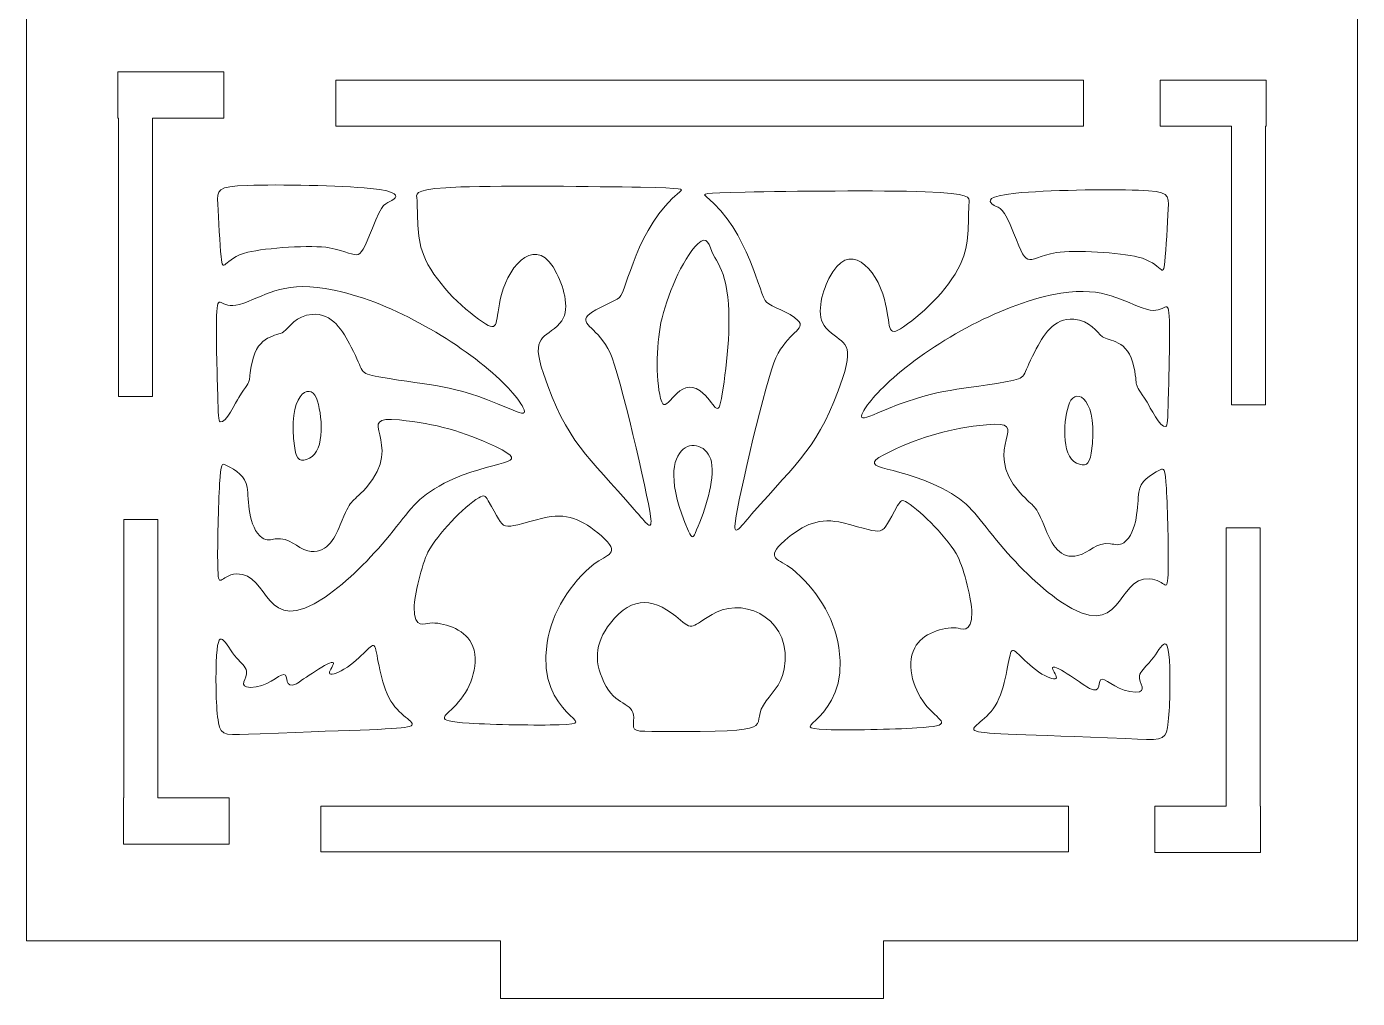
# Model space of a CAD drawing. Header units: millimetres. Extents: x -211 to 220, y -293 to 288.
# Drawn here: x -153.6 to -84.1, y -135.1 to -84.3 of the extents above; entities that cross this region are included whole.
import ezdxf

# ---------------------------------------------------------------- set-up
doc = ezdxf.new("R2010")
doc.units = ezdxf.units.MM
doc.header["$MEASUREMENT"] = 0
doc.layers.add('layer 1', color=7, linetype='Continuous')

msp = doc.modelspace()

# ---------------------------------------------------------------- linework, layer by layer
at = {"layer": 'layer 1', "color": 142, "lineweight": 9}
for points, knots in [([(-108.8475, -132.0749), (-108.8475, -132.0749), (-108.8475, -135.0749), (-108.8475, -135.0749), (-108.8475, -135.0749), (-108.8475, -135.0749), (-128.8475, -135.0749), (-128.8475, -135.0749), (-128.8475, -135.0749), (-128.8475, -135.0749), (-128.8475, -132.0749), (-128.8475, -132.0749), (-128.8475, -132.0749), (-128.8475, -132.0749), (-153.6043, -132.0749), (-153.6043, -132.0749), (-153.6043, -132.0749), (-153.6043, -132.0749), (-153.6043, -32.0749), (-153.6043, -32.0749), (-153.6043, -32.0749), (-153.6043, -32.0749), (-128.8476, -32.0749), (-128.8476, -32.0749), (-128.8476, -32.0749), (-128.8476, -32.0749), (-128.8476, -29.0749), (-128.8476, -29.0749), (-128.8476, -29.0749), (-128.8476, -29.0749), (-108.8476, -29.0749), (-108.8476, -29.0749), (-108.8476, -29.0749), (-108.8476, -29.0749), (-108.8476, -32.0749), (-108.8476, -32.0749), (-108.8476, -32.0749), (-108.8476, -32.0749), (-84.0905, -32.0749), (-84.0905, -32.0749), (-84.0905, -32.0749), (-84.0905, -32.0749), (-84.0905, -132.0749), (-84.0905, -132.0749), (-84.0905, -132.0749), (-84.0905, -132.0749), (-108.8475, -132.0749), (-108.8475, -132.0749)], [0, 0, 0, 0, 0.0769231, 0.0769231, 0.0769231, 0.0769231, 0.1538462, 0.1538462, 0.1538462, 0.1538462, 0.2307692, 0.2307692, 0.2307692, 0.2307692, 0.3076923, 0.3076923, 0.3076923, 0.3076923, 0.3846154, 0.3846154, 0.3846154, 0.3846154, 0.4615385, 0.4615385, 0.4615385, 0.4615385, 0.5384615, 0.5384615, 0.5384615, 0.5384615, 0.6153846, 0.6153846, 0.6153846, 0.6153846, 0.6923077, 0.6923077, 0.6923077, 0.6923077, 0.7692308, 0.7692308, 0.7692308, 0.7692308, 0.8461538, 0.8461538, 0.8461538, 0.8461538, 1, 1, 1, 1]), ([(-148.8091, -103.6479), (-148.8091, -103.6479), (-147.0362, -103.6479), (-147.0362, -103.6479), (-147.0362, -103.6479), (-147.0362, -103.6479), (-147.0362, -89.1067), (-147.0362, -89.1067), (-147.0362, -89.1067), (-147.0362, -89.1067), (-143.3096, -89.1067), (-143.3096, -89.1067), (-143.3096, -89.1067), (-143.3096, -89.1067), (-143.3096, -86.6971), (-143.3096, -86.6971), (-143.3096, -86.6971), (-143.3096, -86.6971), (-148.8322, -86.6971), (-148.8322, -86.6971), (-148.8322, -86.6971), (-148.8322, -86.6971), (-148.8322, -89.1067), (-148.8322, -89.1067), (-148.8322, -89.1067), (-148.8322, -89.1067), (-148.8091, -89.1067), (-148.8091, -89.1067), (-148.8091, -89.1067), (-148.8091, -89.1067), (-148.8091, -103.6479), (-148.8091, -103.6479)], [0, 0, 0, 0, 0.1111111, 0.1111111, 0.1111111, 0.1111111, 0.2222222, 0.2222222, 0.2222222, 0.2222222, 0.3333333, 0.3333333, 0.3333333, 0.3333333, 0.4444444, 0.4444444, 0.4444444, 0.4444444, 0.5555556, 0.5555556, 0.5555556, 0.5555556, 0.6666667, 0.6666667, 0.6666667, 0.6666667, 0.7777778, 0.7777778, 0.7777778, 0.7777778, 1, 1, 1, 1]), ([(-137.4516, -89.5367), (-137.4516, -89.5367), (-137.4516, -87.1367), (-137.4516, -87.1367), (-137.4516, -87.1367), (-137.4516, -87.1367), (-98.4034, -87.1367), (-98.4034, -87.1367), (-98.4034, -87.1367), (-98.4034, -87.1367), (-98.4034, -89.5367), (-98.4034, -89.5367), (-98.4034, -89.5367), (-98.4034, -89.5367), (-137.4516, -89.5367), (-137.4516, -89.5367)], [0, 0, 0, 0, 0.2, 0.2, 0.2, 0.2, 0.4, 0.4, 0.4, 0.4, 0.6, 0.6, 0.6, 0.6, 1, 1, 1, 1]), ([(-88.8858, -104.0813), (-88.8858, -104.0813), (-88.8858, -89.5401), (-88.8858, -89.5401), (-88.8858, -89.5401), (-88.8858, -89.5401), (-88.8627, -89.5401), (-88.8627, -89.5401), (-88.8627, -89.5401), (-88.8627, -89.5401), (-88.8627, -87.1303), (-88.8627, -87.1303), (-88.8627, -87.1303), (-88.8627, -87.1303), (-94.3853, -87.1303), (-94.3853, -87.1303), (-94.3853, -87.1303), (-94.3853, -87.1303), (-94.3853, -89.5401), (-94.3853, -89.5401), (-94.3853, -89.5401), (-94.3853, -89.5401), (-90.6587, -89.5401), (-90.6587, -89.5401), (-90.6587, -89.5401), (-90.6587, -89.5401), (-90.6587, -104.0813), (-90.6587, -104.0813), (-90.6587, -104.0813), (-90.6587, -104.0813), (-88.8858, -104.0813), (-88.8858, -104.0813)], [0, 0, 0, 0, 0.1111111, 0.1111111, 0.1111111, 0.1111111, 0.2222222, 0.2222222, 0.2222222, 0.2222222, 0.3333333, 0.3333333, 0.3333333, 0.3333333, 0.4444444, 0.4444444, 0.4444444, 0.4444444, 0.5555556, 0.5555556, 0.5555556, 0.5555556, 0.6666667, 0.6666667, 0.6666667, 0.6666667, 0.7777778, 0.7777778, 0.7777778, 0.7777778, 1, 1, 1, 1]), ([(-135.6621, -92.7809), (-137.2105, -92.6248), (-140.4488, -92.5697), (-142.0602, -92.6248), (-142.0602, -92.6248), (-143.6714, -92.68), (-143.6556, -92.8452), (-143.6163, -93.6078), (-143.6163, -93.6078), (-143.577, -94.3703), (-143.5141, -95.73), (-143.4435, -96.3456), (-143.4435, -96.3456), (-143.3291, -97.3428), (-143.3544, -96.434), (-142.0443, -96.1158), (-142.0443, -96.1158), (-141.1351, -95.895), (-138.7008, -95.7144), (-137.7922, -95.8861), (-137.7922, -95.8861), (-135.9854, -96.2275), (-136.3899, -96.9402), (-135.3635, -94.4255), (-135.3635, -94.4255), (-134.9233, -93.3471), (-134.74, -93.6192), (-134.4125, -93.3321), (-134.4125, -93.3321), (-134.2553, -93.1944), (-134.1137, -92.9371), (-135.6621, -92.7809)], [0, 0, 0, 0, 0.1111111, 0.1111111, 0.1111111, 0.1111111, 0.2222222, 0.2222222, 0.2222222, 0.2222222, 0.3333333, 0.3333333, 0.3333333, 0.3333333, 0.4444444, 0.4444444, 0.4444444, 0.4444444, 0.5555556, 0.5555556, 0.5555556, 0.5555556, 0.6666667, 0.6666667, 0.6666667, 0.6666667, 0.7777778, 0.7777778, 0.7777778, 0.7777778, 1, 1, 1, 1]), ([(-130.9306, -92.7077), (-128.5804, -92.625), (-123.8486, -92.6801), (-121.5299, -92.7261), (-121.5299, -92.7261), (-119.2114, -92.772), (-119.3055, -92.8088), (-119.4864, -92.9558), (-119.4864, -92.9558), (-121.7396, -94.7883), (-122.2599, -98.1351), (-122.6304, -98.477), (-122.6304, -98.477), (-122.8688, -98.6969), (-123.8573, -98.9927), (-124.281, -99.4233), (-124.281, -99.4233), (-124.7381, -99.8878), (-123.7393, -100.0611), (-123.1255, -101.371), (-123.1255, -101.371), (-122.6105, -102.4701), (-121.1583, -108.7947), (-121.0112, -109.8964), (-121.0112, -109.8964), (-120.8934, -110.7783), (-121.2077, -110.3006), (-121.8602, -109.5472), (-121.8602, -109.5472), (-124.2994, -106.7307), (-125.4021, -106.0502), (-126.6074, -102.455), (-126.6074, -102.455), (-127.2974, -100.3967), (-126.5411, -100.6771), (-125.7428, -99.8183), (-125.7428, -99.8183), (-125.1769, -99.2095), (-125.5223, -98.0133), (-125.9001, -97.2369), (-125.9001, -97.2369), (-126.931, -95.1182), (-128.3765, -96.7201), (-128.8003, -98.3301), (-128.8003, -98.3301), (-129.1598, -99.6958), (-128.8613, -100.3983), (-129.7986, -99.754), (-129.7986, -99.754), (-130.8915, -99.0027), (-132.3434, -97.6074), (-132.8797, -96.2354), (-132.8797, -96.2354), (-133.2743, -95.226), (-133.1393, -94.1647), (-133.2255, -93.2589), (-133.2255, -93.2589), (-133.2492, -93.0108), (-133.2806, -92.7904), (-130.9306, -92.7077)], [0, 0, 0, 0, 0.0625, 0.0625, 0.0625, 0.0625, 0.125, 0.125, 0.125, 0.125, 0.1875, 0.1875, 0.1875, 0.1875, 0.25, 0.25, 0.25, 0.25, 0.3125, 0.3125, 0.3125, 0.3125, 0.375, 0.375, 0.375, 0.375, 0.4375, 0.4375, 0.4375, 0.4375, 0.5, 0.5, 0.5, 0.5, 0.5625, 0.5625, 0.5625, 0.5625, 0.625, 0.625, 0.625, 0.625, 0.6875, 0.6875, 0.6875, 0.6875, 0.75, 0.75, 0.75, 0.75, 0.8125, 0.8125, 0.8125, 0.8125, 0.875, 0.875, 0.875, 0.875, 1, 1, 1, 1]), ([(-106.6621, -92.9578), (-109.0122, -92.8751), (-113.7439, -92.9302), (-116.0624, -92.9761), (-116.0624, -92.9761), (-118.3812, -93.0221), (-118.2871, -93.0588), (-118.1061, -93.2059), (-118.1061, -93.2059), (-115.8537, -95.0373), (-115.3319, -98.3862), (-114.9622, -98.7271), (-114.9622, -98.7271), (-114.7235, -98.9472), (-113.7358, -99.2423), (-113.3116, -99.6734), (-113.3116, -99.6734), (-112.8544, -100.1381), (-113.8535, -100.3112), (-114.467, -101.621), (-114.467, -101.621), (-114.9821, -102.7206), (-116.4339, -109.0443), (-116.5812, -110.1465), (-116.5812, -110.1465), (-116.6992, -111.0284), (-116.3848, -110.5507), (-115.7324, -109.7975), (-115.7324, -109.7975), (-113.2924, -106.9799), (-112.1912, -106.3014), (-110.9851, -102.7051), (-110.9851, -102.7051), (-110.2952, -100.6478), (-111.0516, -100.9263), (-111.8496, -100.0684), (-111.8496, -100.0684), (-112.4154, -99.4601), (-112.0703, -98.2629), (-111.6925, -97.487), (-111.6925, -97.487), (-110.6603, -95.3671), (-109.2152, -96.9725), (-108.7921, -98.5802), (-108.7921, -98.5802), (-108.4331, -99.9445), (-108.7316, -100.6488), (-107.7939, -100.0041), (-107.7939, -100.0041), (-106.701, -99.2527), (-105.2491, -97.8576), (-104.7127, -96.4855), (-104.7127, -96.4855), (-104.3184, -95.477), (-104.4529, -94.416), (-104.3668, -93.509), (-104.3668, -93.509), (-104.3433, -93.261), (-104.3118, -93.0405), (-106.6621, -92.9578)], [0, 0, 0, 0, 0.0625, 0.0625, 0.0625, 0.0625, 0.125, 0.125, 0.125, 0.125, 0.1875, 0.1875, 0.1875, 0.1875, 0.25, 0.25, 0.25, 0.25, 0.3125, 0.3125, 0.3125, 0.3125, 0.375, 0.375, 0.375, 0.375, 0.4375, 0.4375, 0.4375, 0.4375, 0.5, 0.5, 0.5, 0.5, 0.5625, 0.5625, 0.5625, 0.5625, 0.625, 0.625, 0.625, 0.625, 0.6875, 0.6875, 0.6875, 0.6875, 0.75, 0.75, 0.75, 0.75, 0.8125, 0.8125, 0.8125, 0.8125, 0.875, 0.875, 0.875, 0.875, 1, 1, 1, 1]), ([(-101.9304, -93.031), (-100.3819, -92.8749), (-97.1437, -92.8198), (-95.5325, -92.8749), (-95.5325, -92.8749), (-93.921, -92.93), (-93.9367, -93.0953), (-93.9761, -93.8578), (-93.9761, -93.8578), (-94.0154, -94.6204), (-94.0783, -95.9801), (-94.1489, -96.5956), (-94.1489, -96.5956), (-94.2635, -97.5929), (-94.2384, -96.684), (-95.548, -96.3659), (-95.548, -96.3659), (-96.4573, -96.145), (-98.8917, -95.9645), (-99.8003, -96.1362), (-99.8003, -96.1362), (-101.6081, -96.4779), (-101.2022, -97.1897), (-102.229, -94.6755), (-102.229, -94.6755), (-102.6696, -93.5967), (-102.8517, -93.8699), (-103.1799, -93.5823), (-103.1799, -93.5823), (-103.3374, -93.4445), (-103.4787, -93.1873), (-101.9304, -93.031)], [0, 0, 0, 0, 0.1111111, 0.1111111, 0.1111111, 0.1111111, 0.2222222, 0.2222222, 0.2222222, 0.2222222, 0.3333333, 0.3333333, 0.3333333, 0.3333333, 0.4444444, 0.4444444, 0.4444444, 0.4444444, 0.5555556, 0.5555556, 0.5555556, 0.5555556, 0.6666667, 0.6666667, 0.6666667, 0.6666667, 0.7777778, 0.7777778, 0.7777778, 0.7777778, 1, 1, 1, 1]), ([(-118.5354, -95.6747), (-119.3752, -96.4831), (-120.1868, -98.4714), (-120.4689, -99.7903), (-120.4689, -99.7903), (-120.7201, -100.9645), (-120.7471, -103.0688), (-120.4296, -103.9245), (-120.4296, -103.9245), (-120.1679, -104.6298), (-119.538, -102.5241), (-118.4174, -103.3549), (-118.4174, -103.3549), (-117.6115, -103.9524), (-117.5092, -104.9955), (-117.2698, -103.511), (-117.2698, -103.511), (-117.015, -101.9314), (-116.7256, -99.4688), (-117.0811, -97.806), (-117.0811, -97.806), (-117.2462, -97.0343), (-117.5449, -96.5934), (-117.7178, -96.2627), (-117.7178, -96.2627), (-117.9887, -95.7446), (-118.0147, -95.1735), (-118.5354, -95.6747)], [0, 0, 0, 0, 0.125, 0.125, 0.125, 0.125, 0.25, 0.25, 0.25, 0.25, 0.375, 0.375, 0.375, 0.375, 0.5, 0.5, 0.5, 0.5, 0.625, 0.625, 0.625, 0.625, 0.75, 0.75, 0.75, 0.75, 1, 1, 1, 1]), ([(-143.6243, -103.5021), (-143.6556, -102.363), (-143.7185, -100.3602), (-143.6793, -99.4414), (-143.6793, -99.4414), (-143.62, -98.0549), (-143.5077, -99.1529), (-142.4923, -98.8444), (-142.4923, -98.8444), (-141.1997, -98.4516), (-140.3466, -97.6341), (-138.0044, -98.0082), (-138.0044, -98.0082), (-135.0731, -98.4763), (-131.4886, -100.4733), (-129.2643, -102.4181), (-129.2643, -102.4181), (-128.2346, -103.3183), (-127.7315, -104.0349), (-127.6215, -104.338), (-127.6215, -104.338), (-127.5114, -104.6413), (-127.7942, -104.531), (-128.4467, -104.2555), (-128.4467, -104.2555), (-131.6097, -102.9195), (-132.1949, -103.1563), (-135.2062, -102.6201), (-135.2062, -102.6201), (-136.2936, -102.4265), (-135.953, -102.388), (-136.6447, -101.0676), (-136.6447, -101.0676), (-137.0965, -100.2053), (-137.6325, -99.2784), (-138.6882, -99.3587), (-138.6882, -99.3587), (-139.5455, -99.4239), (-139.8671, -100.044), (-140.1895, -100.2775), (-140.1895, -100.2775), (-140.4994, -100.5019), (-141.5324, -100.4088), (-141.8243, -101.8484), (-141.8243, -101.8484), (-142.1035, -103.2253), (-141.7147, -102.4327), (-142.516, -103.6949), (-142.516, -103.6949), (-142.6524, -103.9097), (-143.2064, -105.0906), (-143.4906, -104.9629), (-143.4906, -104.9629), (-143.5927, -104.9169), (-143.5927, -104.6413), (-143.6243, -103.5021)], [0, 0, 0, 0, 0.0666667, 0.0666667, 0.0666667, 0.0666667, 0.1333333, 0.1333333, 0.1333333, 0.1333333, 0.2, 0.2, 0.2, 0.2, 0.2666667, 0.2666667, 0.2666667, 0.2666667, 0.3333333, 0.3333333, 0.3333333, 0.3333333, 0.4, 0.4, 0.4, 0.4, 0.4666667, 0.4666667, 0.4666667, 0.4666667, 0.5333333, 0.5333333, 0.5333333, 0.5333333, 0.6, 0.6, 0.6, 0.6, 0.6666667, 0.6666667, 0.6666667, 0.6666667, 0.7333333, 0.7333333, 0.7333333, 0.7333333, 0.8, 0.8, 0.8, 0.8, 0.8666667, 0.8666667, 0.8666667, 0.8666667, 1, 1, 1, 1]), ([(-93.9683, -103.7522), (-93.9367, -102.613), (-93.8739, -100.6102), (-93.9132, -99.6915), (-93.9132, -99.6915), (-93.9725, -98.3049), (-94.0847, -99.403), (-95.1, -99.0945), (-95.1, -99.0945), (-96.3934, -98.7015), (-97.2457, -97.8842), (-99.588, -98.2584), (-99.588, -98.2584), (-102.5202, -98.7269), (-106.1033, -100.7227), (-108.3284, -102.6682), (-108.3284, -102.6682), (-109.3581, -103.5685), (-109.861, -104.285), (-109.9711, -104.5881), (-109.9711, -104.5881), (-110.0811, -104.8913), (-109.7982, -104.7812), (-109.1459, -104.5055), (-109.1459, -104.5055), (-105.9854, -103.17), (-105.3948, -103.4059), (-102.3862, -102.8702), (-102.3862, -102.8702), (-101.2994, -102.6767), (-101.6393, -102.6381), (-100.9478, -101.3177), (-100.9478, -101.3177), (-100.4963, -100.4556), (-99.9595, -99.5283), (-98.9041, -99.6088), (-98.9041, -99.6088), (-98.0463, -99.6743), (-97.7254, -100.2944), (-97.403, -100.5275), (-97.403, -100.5275), (-97.0926, -100.752), (-96.0595, -100.6596), (-95.7681, -102.0984), (-95.7681, -102.0984), (-95.4894, -103.4744), (-95.8776, -102.6829), (-95.0764, -103.945), (-95.0764, -103.945), (-94.9404, -104.1593), (-94.3859, -105.3406), (-94.102, -105.213), (-94.102, -105.213), (-93.9996, -105.167), (-93.9996, -104.8913), (-93.9683, -103.7522)], [0, 0, 0, 0, 0.0666667, 0.0666667, 0.0666667, 0.0666667, 0.1333333, 0.1333333, 0.1333333, 0.1333333, 0.2, 0.2, 0.2, 0.2, 0.2666667, 0.2666667, 0.2666667, 0.2666667, 0.3333333, 0.3333333, 0.3333333, 0.3333333, 0.4, 0.4, 0.4, 0.4, 0.4666667, 0.4666667, 0.4666667, 0.4666667, 0.5333333, 0.5333333, 0.5333333, 0.5333333, 0.6, 0.6, 0.6, 0.6, 0.6666667, 0.6666667, 0.6666667, 0.6666667, 0.7333333, 0.7333333, 0.7333333, 0.7333333, 0.8, 0.8, 0.8, 0.8, 0.8666667, 0.8666667, 0.8666667, 0.8666667, 1, 1, 1, 1]), ([(-139.5958, -106.3508), (-140.0239, -103.545), (-138.8129, -102.8701), (-138.4678, -103.7278), (-138.4678, -103.7278), (-138.1572, -104.4999), (-137.9964, -106.497), (-138.8275, -106.8744), (-138.8275, -106.8744), (-139.2836, -107.0815), (-139.497, -106.9982), (-139.5958, -106.3508)], [0, 0, 0, 0, 0.25, 0.25, 0.25, 0.25, 0.5, 0.5, 0.5, 0.5, 1, 1, 1, 1]), ([(-97.9966, -106.6008), (-97.5685, -103.7959), (-98.7792, -103.1199), (-99.1246, -103.9778), (-99.1246, -103.9778), (-99.4355, -104.7502), (-99.5958, -106.7473), (-98.7648, -107.1245), (-98.7648, -107.1245), (-98.309, -107.3313), (-98.0955, -107.2487), (-97.9966, -106.6008)], [0, 0, 0, 0, 0.25, 0.25, 0.25, 0.25, 0.5, 0.5, 0.5, 0.5, 1, 1, 1, 1]), ([(-143.5258, -108.2019), (-143.5885, -109.2814), (-143.6437, -111.4404), (-143.6201, -112.4417), (-143.6201, -112.4417), (-143.5863, -113.8769), (-143.5052, -112.96), (-142.6415, -112.9147), (-142.6415, -112.9147), (-140.8598, -112.8213), (-141.2709, -116.3377), (-138.0159, -114.1182), (-138.0159, -114.1182), (-136.8265, -113.3072), (-135.6502, -112.1115), (-134.6519, -110.9029), (-134.6519, -110.9029), (-133.5523, -109.5717), (-133.2846, -108.9455), (-131.7869, -108.179), (-131.7869, -108.179), (-129.2294, -106.8701), (-126.9704, -107.2923), (-129.1185, -106.2634), (-129.1185, -106.2634), (-130.7953, -105.4603), (-132.2332, -105.066), (-134.1252, -104.8716), (-134.1252, -104.8716), (-136.6828, -104.6088), (-133.7459, -106.0529), (-135.8703, -108.4085), (-135.8703, -108.4085), (-136.6984, -109.3267), (-136.6353, -108.8982), (-137.2221, -110.3517), (-137.2221, -110.3517), (-137.5296, -111.1133), (-137.9731, -111.9229), (-138.908, -111.7067), (-138.908, -111.7067), (-139.5277, -111.5634), (-139.8237, -110.977), (-140.6135, -111.0865), (-140.6135, -111.0865), (-140.8456, -111.1187), (-141.0577, -111.2014), (-141.2935, -111.0314), (-141.2935, -111.0314), (-142.0554, -110.4822), (-141.9967, -109.031), (-142.0836, -108.3902), (-142.0836, -108.3902), (-142.1629, -107.8059), (-142.6549, -107.5189), (-143.1958, -107.2281), (-143.1958, -107.2281), (-143.3922, -107.1224), (-143.4629, -107.1224), (-143.5258, -108.2019)], [0, 0, 0, 0, 0.0625, 0.0625, 0.0625, 0.0625, 0.125, 0.125, 0.125, 0.125, 0.1875, 0.1875, 0.1875, 0.1875, 0.25, 0.25, 0.25, 0.25, 0.3125, 0.3125, 0.3125, 0.3125, 0.375, 0.375, 0.375, 0.375, 0.4375, 0.4375, 0.4375, 0.4375, 0.5, 0.5, 0.5, 0.5, 0.5625, 0.5625, 0.5625, 0.5625, 0.625, 0.625, 0.625, 0.625, 0.6875, 0.6875, 0.6875, 0.6875, 0.75, 0.75, 0.75, 0.75, 0.8125, 0.8125, 0.8125, 0.8125, 0.875, 0.875, 0.875, 0.875, 1, 1, 1, 1]), ([(-94.0667, -108.4519), (-94.0037, -109.5314), (-93.9488, -111.6904), (-93.9724, -112.6918), (-93.9724, -112.6918), (-94.0062, -114.1272), (-94.0871, -113.2099), (-94.9509, -113.1648), (-94.9509, -113.1648), (-96.733, -113.0718), (-96.3217, -116.5878), (-99.5767, -114.3682), (-99.5767, -114.3682), (-100.7668, -113.5566), (-101.9413, -112.3622), (-102.9405, -111.1529), (-102.9405, -111.1529), (-104.0412, -109.8208), (-104.3061, -109.1967), (-105.8057, -108.429), (-105.8057, -108.429), (-108.3617, -107.1204), (-110.6227, -107.5425), (-108.4741, -106.5135), (-108.4741, -106.5135), (-106.7975, -105.7105), (-105.3587, -105.3161), (-103.4673, -105.1217), (-103.4673, -105.1217), (-100.9093, -104.8588), (-103.8468, -106.303), (-101.7223, -108.6586), (-101.7223, -108.6586), (-100.8952, -109.5757), (-100.9568, -109.1484), (-100.3705, -110.6017), (-100.3705, -110.6017), (-100.0632, -111.3635), (-99.6192, -112.1728), (-98.6845, -111.9568), (-98.6845, -111.9568), (-98.0646, -111.8136), (-97.7693, -111.227), (-96.9788, -111.3366), (-96.9788, -111.3366), (-96.7469, -111.3688), (-96.5349, -111.4515), (-96.2989, -111.2814), (-96.2989, -111.2814), (-95.5372, -110.7325), (-95.5958, -109.2807), (-95.5089, -108.6404), (-95.5089, -108.6404), (-95.4296, -108.0561), (-94.9372, -107.7688), (-94.3968, -107.4782), (-94.3968, -107.4782), (-94.2003, -107.3724), (-94.1295, -107.3724), (-94.0667, -108.4519)], [0, 0, 0, 0, 0.0625, 0.0625, 0.0625, 0.0625, 0.125, 0.125, 0.125, 0.125, 0.1875, 0.1875, 0.1875, 0.1875, 0.25, 0.25, 0.25, 0.25, 0.3125, 0.3125, 0.3125, 0.3125, 0.375, 0.375, 0.375, 0.375, 0.4375, 0.4375, 0.4375, 0.4375, 0.5, 0.5, 0.5, 0.5, 0.5625, 0.5625, 0.5625, 0.5625, 0.625, 0.625, 0.625, 0.625, 0.6875, 0.6875, 0.6875, 0.6875, 0.75, 0.75, 0.75, 0.75, 0.8125, 0.8125, 0.8125, 0.8125, 0.875, 0.875, 0.875, 0.875, 1, 1, 1, 1]), ([(-119.0246, -110.6816), (-121.2509, -105.6848), (-117.9716, -105.4117), (-117.8063, -107.2435), (-117.8063, -107.2435), (-117.7068, -108.3458), (-118.2539, -109.8201), (-118.6904, -110.8033), (-118.6904, -110.8033), (-118.7711, -110.9848), (-118.826, -111.1272), (-119.0246, -110.6816)], [0, 0, 0, 0, 0.25, 0.25, 0.25, 0.25, 0.5, 0.5, 0.5, 0.5, 1, 1, 1, 1]), ([(-130.4863, -120.7053), (-129.2445, -120.7834), (-126.8863, -120.8294), (-125.7899, -120.788), (-125.7899, -120.788), (-123.3024, -120.6941), (-127.0233, -120.4981), (-126.4188, -116.4976), (-126.4188, -116.4976), (-126.1822, -114.9314), (-125.1808, -113.3618), (-123.9704, -112.4003), (-123.9704, -112.4003), (-123.3092, -111.8751), (-122.48, -111.882), (-123.5812, -110.9258), (-123.5812, -110.9258), (-124.5852, -110.054), (-125.4289, -109.6988), (-126.635, -109.998), (-126.635, -109.998), (-128.9975, -110.5841), (-128.5121, -110.7987), (-129.488, -109.0884), (-129.488, -109.0884), (-129.6452, -108.8129), (-129.7159, -108.7669), (-129.9832, -108.9322), (-129.9832, -108.9322), (-130.7679, -109.4177), (-132.1374, -110.827), (-132.64, -111.7847), (-132.64, -111.7847), (-132.9529, -112.3809), (-133.3629, -114.1141), (-133.3629, -114.6557), (-133.3629, -114.6557), (-133.3629, -115.8497), (-132.7809, -115.4971), (-132.5376, -115.4779), (-132.5376, -115.4779), (-131.8888, -115.4267), (-130.7525, -115.7699), (-130.3762, -116.5161), (-130.3762, -116.5161), (-129.8775, -117.5051), (-130.3717, -118.8211), (-131.0365, -119.5982), (-131.0365, -119.5982), (-131.7238, -120.4015), (-132.5156, -120.5775), (-130.4863, -120.7053)], [0, 0, 0, 0, 0.0714286, 0.0714286, 0.0714286, 0.0714286, 0.1428571, 0.1428571, 0.1428571, 0.1428571, 0.2142857, 0.2142857, 0.2142857, 0.2142857, 0.2857143, 0.2857143, 0.2857143, 0.2857143, 0.3571429, 0.3571429, 0.3571429, 0.3571429, 0.4285714, 0.4285714, 0.4285714, 0.4285714, 0.5, 0.5, 0.5, 0.5, 0.5714286, 0.5714286, 0.5714286, 0.5714286, 0.6428571, 0.6428571, 0.6428571, 0.6428571, 0.7142857, 0.7142857, 0.7142857, 0.7142857, 0.7857143, 0.7857143, 0.7857143, 0.7857143, 0.8571429, 0.8571429, 0.8571429, 0.8571429, 1, 1, 1, 1]), ([(-107.1062, -120.9554), (-108.3482, -121.0334), (-110.7062, -121.0795), (-111.8026, -121.0381), (-111.8026, -121.0381), (-114.2902, -120.9442), (-110.5697, -120.7489), (-111.1738, -116.7476), (-111.1738, -116.7476), (-111.4102, -115.1816), (-112.412, -113.6117), (-113.6221, -112.6503), (-113.6221, -112.6503), (-114.2823, -112.1258), (-115.1129, -112.1322), (-114.0113, -111.1758), (-114.0113, -111.1758), (-113.0074, -110.3042), (-112.1639, -109.9489), (-110.9577, -110.248), (-110.9577, -110.248), (-108.5972, -110.8334), (-109.08, -111.0499), (-108.1044, -109.3385), (-108.1044, -109.3385), (-107.9475, -109.0629), (-107.8766, -109.017), (-107.6095, -109.1824), (-107.6095, -109.1824), (-106.8237, -109.6686), (-105.4553, -111.0764), (-104.9526, -112.0348), (-104.9526, -112.0348), (-104.6396, -112.6316), (-104.2295, -114.3637), (-104.2295, -114.9057), (-104.2295, -114.9057), (-104.2295, -116.1001), (-104.8117, -115.7471), (-105.0547, -115.7279), (-105.0547, -115.7279), (-105.7031, -115.6766), (-106.8397, -116.0198), (-107.2162, -116.7662), (-107.2162, -116.7662), (-107.7151, -117.7551), (-107.2207, -119.0714), (-106.556, -119.8483), (-106.556, -119.8483), (-105.8689, -120.6515), (-105.0765, -120.8279), (-107.1062, -120.9554)], [0, 0, 0, 0, 0.0714286, 0.0714286, 0.0714286, 0.0714286, 0.1428571, 0.1428571, 0.1428571, 0.1428571, 0.2142857, 0.2142857, 0.2142857, 0.2142857, 0.2857143, 0.2857143, 0.2857143, 0.2857143, 0.3571429, 0.3571429, 0.3571429, 0.3571429, 0.4285714, 0.4285714, 0.4285714, 0.4285714, 0.5, 0.5, 0.5, 0.5, 0.5714286, 0.5714286, 0.5714286, 0.5714286, 0.6428571, 0.6428571, 0.6428571, 0.6428571, 0.7142857, 0.7142857, 0.7142857, 0.7142857, 0.7857143, 0.7857143, 0.7857143, 0.7857143, 0.8571429, 0.8571429, 0.8571429, 0.8571429, 1, 1, 1, 1]), ([(-148.5262, -110.0685), (-148.5262, -110.0685), (-148.5262, -124.6097), (-148.5262, -124.6097), (-148.5262, -124.6097), (-148.5262, -124.6097), (-148.5493, -124.6097), (-148.5493, -124.6097), (-148.5493, -124.6097), (-148.5493, -124.6097), (-148.5493, -127.0195), (-148.5493, -127.0195), (-148.5493, -127.0195), (-148.5493, -127.0195), (-143.0267, -127.0195), (-143.0267, -127.0195), (-143.0267, -127.0195), (-143.0267, -127.0195), (-143.0267, -124.6097), (-143.0267, -124.6097), (-143.0267, -124.6097), (-143.0267, -124.6097), (-146.7534, -124.6097), (-146.7534, -124.6097), (-146.7534, -124.6097), (-146.7534, -124.6097), (-146.7534, -110.0685), (-146.7534, -110.0685), (-146.7534, -110.0685), (-146.7534, -110.0685), (-148.5262, -110.0685), (-148.5262, -110.0685)], [0, 0, 0, 0, 0.1111111, 0.1111111, 0.1111111, 0.1111111, 0.2222222, 0.2222222, 0.2222222, 0.2222222, 0.3333333, 0.3333333, 0.3333333, 0.3333333, 0.4444444, 0.4444444, 0.4444444, 0.4444444, 0.5555556, 0.5555556, 0.5555556, 0.5555556, 0.6666667, 0.6666667, 0.6666667, 0.6666667, 0.7777778, 0.7777778, 0.7777778, 0.7777778, 1, 1, 1, 1]), ([(-89.1687, -110.5019), (-89.1687, -110.5019), (-90.9415, -110.5019), (-90.9415, -110.5019), (-90.9415, -110.5019), (-90.9415, -110.5019), (-90.9415, -125.0431), (-90.9415, -125.0431), (-90.9415, -125.0431), (-90.9415, -125.0431), (-94.6682, -125.0431), (-94.6682, -125.0431), (-94.6682, -125.0431), (-94.6682, -125.0431), (-94.6682, -127.4527), (-94.6682, -127.4527), (-94.6682, -127.4527), (-94.6682, -127.4527), (-89.1456, -127.4527), (-89.1456, -127.4527), (-89.1456, -127.4527), (-89.1456, -127.4527), (-89.1456, -125.0431), (-89.1456, -125.0431), (-89.1456, -125.0431), (-89.1456, -125.0431), (-89.1687, -125.0431), (-89.1687, -125.0431), (-89.1687, -125.0431), (-89.1687, -125.0431), (-89.1687, -110.5019), (-89.1687, -110.5019)], [0, 0, 0, 0, 0.1111111, 0.1111111, 0.1111111, 0.1111111, 0.2222222, 0.2222222, 0.2222222, 0.2222222, 0.3333333, 0.3333333, 0.3333333, 0.3333333, 0.4444444, 0.4444444, 0.4444444, 0.4444444, 0.5555556, 0.5555556, 0.5555556, 0.5555556, 0.6666667, 0.6666667, 0.6666667, 0.6666667, 0.7777778, 0.7777778, 0.7777778, 0.7777778, 1, 1, 1, 1]), ([(-120.4728, -121.1368), (-114.0025, -121.1636), (-115.849, -120.9464), (-115.1163, -119.7634), (-115.1163, -119.7634), (-114.7362, -119.1497), (-114.2102, -118.7981), (-114.0354, -117.8937), (-114.0354, -117.8937), (-113.5494, -115.3787), (-115.9706, -114.1224), (-117.5724, -114.9127), (-117.5724, -114.9127), (-118.8005, -115.5187), (-118.7202, -115.9698), (-119.4511, -115.326), (-119.4511, -115.326), (-120.755, -114.1774), (-121.9436, -113.9863), (-123.1097, -115.4776), (-123.1097, -115.4776), (-123.9495, -116.5517), (-124.0045, -117.5868), (-123.3299, -118.7849), (-123.3299, -118.7849), (-122.7082, -119.8889), (-121.7856, -119.5822), (-121.8954, -120.5856), (-121.8954, -120.5856), (-121.9594, -121.1708), (-121.9064, -121.1309), (-120.4728, -121.1368)], [0, 0, 0, 0, 0.1111111, 0.1111111, 0.1111111, 0.1111111, 0.2222222, 0.2222222, 0.2222222, 0.2222222, 0.3333333, 0.3333333, 0.3333333, 0.3333333, 0.4444444, 0.4444444, 0.4444444, 0.4444444, 0.5555556, 0.5555556, 0.5555556, 0.5555556, 0.6666667, 0.6666667, 0.6666667, 0.6666667, 0.7777778, 0.7777778, 0.7777778, 0.7777778, 1, 1, 1, 1]), ([(-143.6988, -117.5405), (-143.7302, -118.4317), (-143.7147, -119.9566), (-143.581, -120.6824), (-143.581, -120.6824), (-143.4472, -121.4082), (-143.1958, -121.3347), (-141.4115, -121.2612), (-141.4115, -121.2612), (-130.7197, -120.8208), (-133.5443, -121.2362), (-134.5812, -119.5523), (-134.5812, -119.5523), (-135.1599, -118.6126), (-135.2562, -117.065), (-135.4144, -116.7136), (-135.4144, -116.7136), (-135.551, -116.4102), (-136.0572, -117.2903), (-137.0257, -117.8895), (-137.0257, -117.8895), (-137.4266, -118.1376), (-137.7567, -118.2111), (-137.7802, -118.0825), (-137.7802, -118.0825), (-137.8039, -117.9538), (-137.5209, -117.6232), (-137.5759, -117.5497), (-137.5759, -117.5497), (-137.7203, -117.3568), (-139.285, -118.5304), (-139.5095, -118.6429), (-139.5095, -118.6429), (-140.1938, -118.9859), (-139.8863, -118.1494), (-140.1697, -118.1652), (-140.1697, -118.1652), (-140.4544, -118.1811), (-141.0644, -118.8358), (-141.9146, -118.8358), (-141.9146, -118.8358), (-142.6083, -118.8358), (-142.0529, -118.3678), (-142.1189, -117.9814), (-142.1189, -117.9814), (-142.1582, -117.7518), (-142.4098, -117.5497), (-142.6222, -117.3107), (-142.6222, -117.3107), (-143.2517, -116.602), (-143.6217, -115.3598), (-143.6988, -117.5405)], [0, 0, 0, 0, 0.0714286, 0.0714286, 0.0714286, 0.0714286, 0.1428571, 0.1428571, 0.1428571, 0.1428571, 0.2142857, 0.2142857, 0.2142857, 0.2142857, 0.2857143, 0.2857143, 0.2857143, 0.2857143, 0.3571429, 0.3571429, 0.3571429, 0.3571429, 0.4285714, 0.4285714, 0.4285714, 0.4285714, 0.5, 0.5, 0.5, 0.5, 0.5714286, 0.5714286, 0.5714286, 0.5714286, 0.6428571, 0.6428571, 0.6428571, 0.6428571, 0.7142857, 0.7142857, 0.7142857, 0.7142857, 0.7857143, 0.7857143, 0.7857143, 0.7857143, 0.8571429, 0.8571429, 0.8571429, 0.8571429, 1, 1, 1, 1]), ([(-93.8935, -117.7905), (-93.8622, -118.6817), (-93.878, -120.2067), (-94.0115, -120.9325), (-94.0115, -120.9325), (-94.1452, -121.6583), (-94.3966, -121.5848), (-96.1809, -121.5113), (-96.1809, -121.5113), (-106.8725, -121.0706), (-104.0484, -121.4865), (-103.0112, -119.8025), (-103.0112, -119.8025), (-102.4328, -118.8634), (-102.3372, -117.3175), (-102.1779, -116.9637), (-102.1779, -116.9637), (-102.0414, -116.6606), (-101.5349, -117.5406), (-100.5667, -118.1396), (-100.5667, -118.1396), (-100.1658, -118.3877), (-99.8359, -118.4612), (-99.8121, -118.3326), (-99.8121, -118.3326), (-99.7886, -118.2039), (-100.0716, -117.8732), (-100.0165, -117.7997), (-100.0165, -117.7997), (-99.8721, -117.6071), (-98.307, -118.7807), (-98.083, -118.8929), (-98.083, -118.8929), (-97.3987, -119.2358), (-97.706, -118.3996), (-97.4229, -118.4153), (-97.4229, -118.4153), (-97.1375, -118.4311), (-96.529, -119.0859), (-95.6778, -119.0859), (-95.6778, -119.0859), (-94.9841, -119.0859), (-95.5397, -118.6182), (-95.4734, -118.2315), (-95.4734, -118.2315), (-95.4341, -118.0019), (-95.1826, -117.7997), (-94.9705, -117.5608), (-94.9705, -117.5608), (-94.3403, -116.8515), (-93.9706, -115.6103), (-93.8935, -117.7905)], [0, 0, 0, 0, 0.0714286, 0.0714286, 0.0714286, 0.0714286, 0.1428571, 0.1428571, 0.1428571, 0.1428571, 0.2142857, 0.2142857, 0.2142857, 0.2142857, 0.2857143, 0.2857143, 0.2857143, 0.2857143, 0.3571429, 0.3571429, 0.3571429, 0.3571429, 0.4285714, 0.4285714, 0.4285714, 0.4285714, 0.5, 0.5, 0.5, 0.5, 0.5714286, 0.5714286, 0.5714286, 0.5714286, 0.6428571, 0.6428571, 0.6428571, 0.6428571, 0.7142857, 0.7142857, 0.7142857, 0.7142857, 0.7857143, 0.7857143, 0.7857143, 0.7857143, 0.8571429, 0.8571429, 0.8571429, 0.8571429, 1, 1, 1, 1]), ([(-138.2292, -127.4307), (-138.2292, -127.4307), (-138.2292, -125.0307), (-138.2292, -125.0307), (-138.2292, -125.0307), (-138.2292, -125.0307), (-99.181, -125.0307), (-99.181, -125.0307), (-99.181, -125.0307), (-99.181, -125.0307), (-99.181, -127.4307), (-99.181, -127.4307), (-99.181, -127.4307), (-99.181, -127.4307), (-138.2292, -127.4307), (-138.2292, -127.4307)], [0, 0, 0, 0, 0.2, 0.2, 0.2, 0.2, 0.4, 0.4, 0.4, 0.4, 0.6, 0.6, 0.6, 0.6, 1, 1, 1, 1])]:
    msp.add_open_spline(points, degree=3, knots=knots, dxfattribs=at)

doc.saveas('drawing.dxf')
